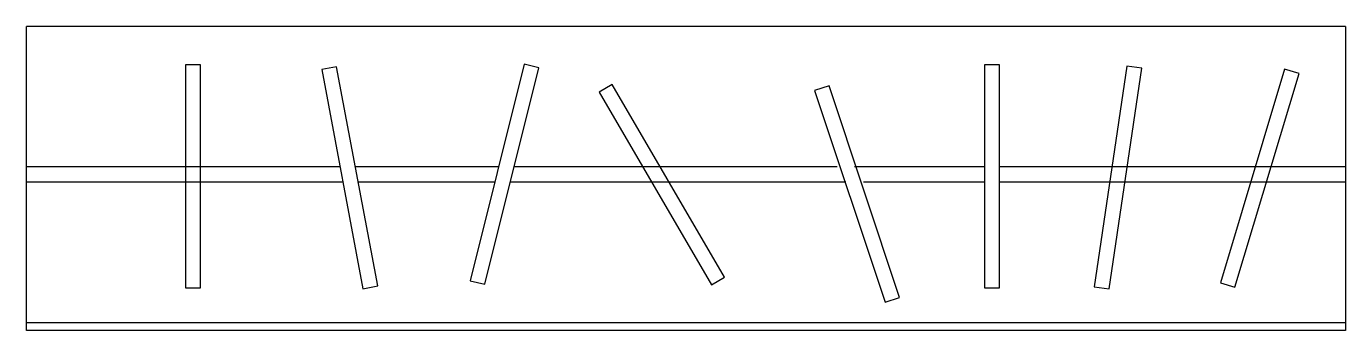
# Model space of a CAD drawing. Extents: x 20.66 to 23.24, y 134.48 to 135.08.
import ezdxf

# ---------------------------------------------------------------- set-up
doc = ezdxf.new("R2010")
doc.units = 0
doc.header["$LTSCALE"] = 0.5
doc.header["$MEASUREMENT"] = 0
doc.layers.get('0').update_dxf_attribs({"linetype": 'CONTINUOUS'})

msp = doc.modelspace()

# ---------------------------------------------------------------- linework, layer by layer
for p, q in [((20.6623, 134.4841), (20.6623, 135.0781)), ((23.2423, 135.0786), (20.6628, 135.0786)), ((23.2428, 135.0781), (23.2428, 134.4841)), ((21.2759, 134.8036), (20.6623, 134.8036)), ((21.5859, 134.8036), (21.306, 134.8036)), ((21.5859, 134.8036), (21.5566, 134.8036)), ((21.6556, 134.8036), (21.6164, 134.8036)), ((21.8295, 134.8036), (21.6164, 134.8036)), ((21.8683, 134.8036), (21.6856, 134.8036)), ((22.1395, 134.8036), (21.8596, 134.8036)), ((21.9655, 134.8036), (21.9025, 134.8036)), ((22.248, 134.8036), (21.996, 134.8036)), ((22.5365, 134.8036), (22.2822, 134.8036)), ((23.2428, 134.8036), (22.566, 134.8036)), ((21.2816, 134.7736), (20.6623, 134.7736)), ((21.5784, 134.7736), (21.3116, 134.7736)), ((21.5784, 134.7736), (21.5566, 134.7736)), ((21.6612, 134.7736), (21.6089, 134.7736)), ((21.8351, 134.7736), (21.6089, 134.7736)), ((21.8858, 134.7736), (21.6913, 134.7736)), ((22.132, 134.7736), (21.8652, 134.7736)), ((21.958, 134.7736), (21.92, 134.7736)), ((22.2655, 134.7736), (21.9885, 134.7736)), ((22.5365, 134.7736), (22.2997, 134.7736)), ((23.2428, 134.7736), (22.566, 134.7736)), ((23.2423, 134.4986), (20.6623, 134.4986)), ((23.2423, 134.4836), (20.6628, 134.4836))]:
    msp.add_line(p, q)
for points in [[(20.9735, 134.567), (21.003, 134.567), (21.003, 135.0032), (20.9735, 135.0032)], [(21.3205, 134.5656), (21.3496, 134.571), (21.2692, 134.9998), (21.2402, 134.9943)], [(21.5303, 134.5812), (21.559, 134.5741), (21.6648, 134.9972), (21.6361, 135.0044)], [(22.5365, 134.567), (22.566, 134.567), (22.566, 135.0032), (22.5365, 135.0032)], [(22.7511, 134.5695), (22.7803, 134.5652), (22.8442, 134.9967), (22.815, 135.0011)], [(22.9981, 134.577), (23.0264, 134.5685), (23.1517, 134.9863), (23.1233, 134.9948)], [(22.0026, 134.5733), (22.0281, 134.5882), (21.8084, 134.9651), (21.7829, 134.9502)], [(22.3421, 134.5392), (22.3702, 134.5486), (22.2323, 134.9624), (22.2042, 134.9531)]]:
    msp.add_lwpolyline(points, close=True)
for centre, start, end in [((20.6628, 135.0781), 90, 180), ((23.2423, 135.0781), 0, 90), ((23.2423, 134.4991), 270, 0), ((20.6628, 134.4841), 180, 270), ((23.2423, 134.4841), 270, 0)]:
    msp.add_arc(centre, 0.000485, start, end)

doc.saveas('drawing.dxf')
